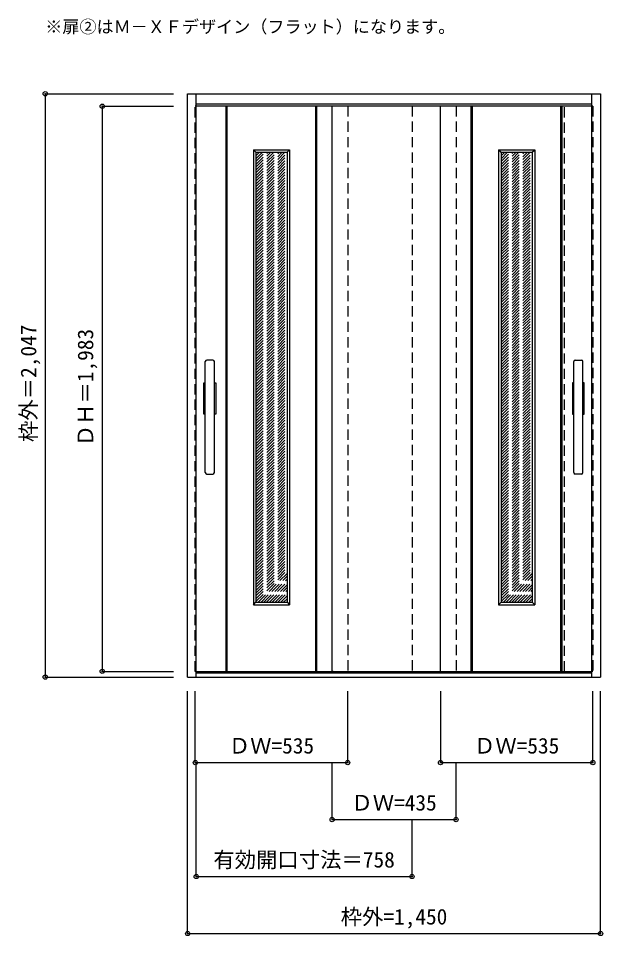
# Model space of a CAD drawing. Units: millimetres, scale not verified. Extents: x -1290 to 762, y -1849 to 1370.
import ezdxf
from ezdxf.enums import TextEntityAlignment as Align

# ---------------------------------------------------------------- set-up
doc = ezdxf.new("R2010")
doc.units = ezdxf.units.MM
doc.header["$LTSCALE"] = 30
doc.header["$PDMODE"] = 32
doc.header["$PDSIZE"] = 15
doc.linetypes.add('DASHED1', pattern=[1.8, 1.2, -0.6])
for name, color, linetype in [('0-0', 4, 'DASHED1'), ('0-1_寸法', 7, 'Continuous'), ('0-2_文字', 7, 'Continuous')]:
    doc.layers.add(name, color=color, linetype=linetype)
doc.styles.add('ＭＳ ゴシック', font='')
doc.styles.get('ＭＳ ゴシック').set_extended_font_data('MS Gothic')

msp = doc.modelspace()

# ---------------------------------------------------------------- linework, layer by layer
at = {"layer": '0-0', "color": 3, "linetype": 'Continuous'}
for p, q in [((-695.62, -941.49), (-695.62, 1105.51)), ((-695.62, 1105.51), (754.38, 1105.51)), ((-665.62, -941.49), (-665.62, 1105.51)), ((724.38, -941.49), (724.38, 1105.51)), ((754.38, 1105.51), (754.38, -941.49)), ((-665.62, 1069.51), (724.38, 1069.51)), ((724.38, 1061.51), (-668.62, 1061.51)), ((-188.12, -921.49), (-188.12, 1061.51)), ((192.38, -921.49), (192.38, 1061.51)), ((-455.62, 900.01), (-455.62, -678.99)), ((405.38, 900.01), (405.38, -678.99)), ((-633.62, -223.99), (-633.62, 166.01)), ((-606.62, 171.01), (-628.62, 171.01)), ((-601.62, -223.99), (-601.62, 166.01)), ((660.38, -223.99), (660.38, 166.01)), ((665.38, 171.01), (687.38, 171.01)), ((692.38, -223.99), (692.38, 166.01)), ((-638.62, -18.99), (-638.62, 91.01)), ((-638.62, 91.01), (-633.62, 91.01)), ((-601.62, 91.01), (-596.62, 91.01)), ((-596.62, 91.01), (-596.62, -18.99)), ((655.38, 91.01), (655.38, -18.99)), ((660.38, 91.01), (655.38, 91.01)), ((697.38, 91.01), (692.38, 91.01)), ((697.38, -18.99), (697.38, 91.01)), ((-633.62, -18.99), (-638.62, -18.99)), ((-596.62, -18.99), (-601.62, -18.99)), ((655.38, -18.99), (660.38, -18.99)), ((692.38, -18.99), (697.38, -18.99)), ((-628.62, -228.99), (-606.62, -228.99)), ((687.38, -228.99), (665.38, -228.99)), ((-455.62, -678.99), (-346.62, -678.99)), ((405.38, -678.99), (514.38, -678.99)), ((-665.62, -921.49), (724.38, -921.49)), ((-665.62, -926.49), (724.38, -926.49)), ((-695.62, -941.49), (-665.62, -941.49)), ((-665.62, -941.49), (724.38, -941.49)), ((724.38, -941.49), (754.38, -941.49))]:
    msp.add_line(p, q, dxfattribs=at)
at = {"layer": '0-0'}
for p, q in [((-668.62, -921.49), (-668.62, 1061.51)), ((-133.62, 1061.51), (-133.62, -921.49)), ((246.88, 1061.51), (246.88, -921.49)), ((727.38, 1061.51), (724.38, 1061.51)), ((727.38, 1061.51), (727.38, -921.49)), ((-455.62, 798.16), (-353.77, 900.01)), ((-455.62, 808.06), (-363.67, 900.01)), ((-455.62, 817.96), (-373.57, 900.01)), ((-455.62, 827.86), (-383.47, 900.01)), ((-455.62, 837.76), (-393.37, 900.01)), ((-455.62, 847.66), (-403.27, 900.01)), ((-455.62, 857.56), (-413.17, 900.01)), ((-455.62, 867.46), (-423.07, 900.01)), ((-455.62, 877.36), (-432.97, 900.01)), ((-455.62, 887.26), (-442.87, 900.01)), ((-455.62, 897.16), (-452.77, 900.01)), ((-455.62, 788.26), (-346.62, 897.26)), ((-455.62, 778.36), (-346.62, 887.36)), ((-455.62, 768.46), (-346.62, 877.46)), ((405.38, 798.16), (507.23, 900.01)), ((405.38, 808.06), (497.33, 900.01)), ((405.38, 817.96), (487.43, 900.01)), ((405.38, 827.86), (477.53, 900.01)), ((405.38, 837.76), (467.63, 900.01)), ((405.38, 847.66), (457.73, 900.01)), ((405.38, 857.56), (447.83, 900.01)), ((405.38, 867.46), (437.93, 900.01)), ((405.38, 877.36), (428.03, 900.01)), ((405.38, 887.26), (418.13, 900.01)), ((405.38, 897.16), (408.23, 900.01)), ((405.38, 788.26), (514.38, 897.26)), ((405.38, 778.36), (514.38, 887.36)), ((405.38, 768.46), (514.38, 877.46)), ((-455.62, 758.56), (-346.62, 867.56)), ((-455.62, 748.66), (-346.62, 857.66)), ((-455.62, 738.76), (-346.62, 847.76)), ((-455.62, 728.86), (-346.62, 837.86)), ((405.38, 758.56), (514.38, 867.56)), ((405.38, 748.66), (514.38, 857.66)), ((405.38, 738.76), (514.38, 847.76)), ((405.38, 728.86), (514.38, 837.86)), ((-455.62, 718.97), (-346.62, 827.97)), ((-455.62, 709.07), (-346.62, 818.07)), ((-455.62, 699.17), (-346.62, 808.17)), ((405.38, 718.97), (514.38, 827.97)), ((405.38, 709.07), (514.38, 818.07)), ((405.38, 699.17), (514.38, 808.17)), ((-455.62, 689.27), (-346.62, 798.27)), ((-455.62, 679.37), (-346.62, 788.37)), ((-455.62, 669.47), (-346.62, 778.47)), ((405.38, 689.27), (514.38, 798.27)), ((405.38, 679.37), (514.38, 788.37)), ((405.38, 669.47), (514.38, 778.47)), ((-455.62, 659.57), (-346.62, 768.57)), ((-455.62, 649.67), (-346.62, 758.67)), ((-455.62, 639.77), (-346.62, 748.77)), ((405.38, 659.57), (514.38, 768.57)), ((405.38, 649.67), (514.38, 758.67)), ((405.38, 639.77), (514.38, 748.77)), ((-455.62, 629.87), (-346.62, 738.87)), ((-455.62, 619.97), (-346.62, 728.97)), ((-455.62, 610.07), (-346.62, 719.07)), ((-455.62, 600.17), (-346.62, 709.17)), ((405.38, 629.87), (514.38, 738.87)), ((405.38, 619.97), (514.38, 728.97)), ((405.38, 610.07), (514.38, 719.07)), ((405.38, 600.17), (514.38, 709.17)), ((-455.62, 590.27), (-346.62, 699.27)), ((-455.62, 580.37), (-346.62, 689.37)), ((-455.62, 570.47), (-346.62, 679.47)), ((405.38, 590.27), (514.38, 699.27)), ((405.38, 580.37), (514.38, 689.37)), ((405.38, 570.47), (514.38, 679.47)), ((-455.62, 560.57), (-346.62, 669.57)), ((-455.62, 550.67), (-346.62, 659.67)), ((-455.62, 540.77), (-346.62, 649.77)), ((405.38, 560.57), (514.38, 669.57)), ((405.38, 550.67), (514.38, 659.67)), ((405.38, 540.77), (514.38, 649.77)), ((-455.62, 530.87), (-346.62, 639.87)), ((-455.62, 520.98), (-346.62, 629.98)), ((-455.62, 511.08), (-346.62, 620.08)), ((405.38, 530.87), (514.38, 639.87)), ((405.38, 520.98), (514.38, 629.98)), ((405.38, 511.08), (514.38, 620.08)), ((-455.62, 501.18), (-346.62, 610.18)), ((-455.62, 491.28), (-346.62, 600.28)), ((-455.62, 481.38), (-346.62, 590.38)), ((-455.62, 471.48), (-346.62, 580.48)), ((405.38, 501.18), (514.38, 610.18)), ((405.38, 491.28), (514.38, 600.28)), ((405.38, 481.38), (514.38, 590.38)), ((405.38, 471.48), (514.38, 580.48)), ((-455.62, 461.58), (-346.62, 570.58)), ((-455.62, 451.68), (-346.62, 560.68)), ((-455.62, 441.78), (-346.62, 550.78)), ((405.38, 461.58), (514.38, 570.58)), ((405.38, 451.68), (514.38, 560.68)), ((405.38, 441.78), (514.38, 550.78)), ((-455.62, 431.88), (-346.62, 540.88)), ((-455.62, 421.98), (-346.62, 530.98)), ((-455.62, 412.08), (-346.62, 521.08)), ((405.38, 431.88), (514.38, 540.88)), ((405.38, 421.98), (514.38, 530.98)), ((405.38, 412.08), (514.38, 521.08)), ((-455.62, 402.18), (-346.62, 511.18)), ((-455.62, 392.28), (-346.62, 501.28)), ((-455.62, 382.38), (-346.62, 491.38)), ((405.38, 402.18), (514.38, 511.18)), ((405.38, 392.28), (514.38, 501.28)), ((405.38, 382.38), (514.38, 491.38)), ((-455.62, 372.48), (-346.62, 481.48)), ((-455.62, 362.58), (-346.62, 471.58)), ((-455.62, 352.68), (-346.62, 461.68)), ((-455.62, 342.78), (-346.62, 451.78)), ((405.38, 372.48), (514.38, 481.48)), ((405.38, 362.58), (514.38, 471.58)), ((405.38, 352.68), (514.38, 461.68)), ((405.38, 342.78), (514.38, 451.78)), ((-455.62, 332.88), (-346.62, 441.88)), ((-455.62, 322.99), (-346.62, 431.99)), ((-455.62, 313.09), (-346.62, 422.09)), ((405.38, 332.88), (514.38, 441.88)), ((405.38, 322.99), (514.38, 431.99)), ((405.38, 313.09), (514.38, 422.09)), ((-455.62, 303.19), (-346.62, 412.19)), ((-455.62, 293.29), (-346.62, 402.29)), ((-455.62, 283.39), (-346.62, 392.39)), ((405.38, 303.19), (514.38, 412.19)), ((405.38, 293.29), (514.38, 402.29)), ((405.38, 283.39), (514.38, 392.39)), ((-455.62, 273.49), (-346.62, 382.49)), ((-455.62, 263.59), (-346.62, 372.59)), ((-455.62, 253.69), (-346.62, 362.69)), ((405.38, 273.49), (514.38, 382.49)), ((405.38, 263.59), (514.38, 372.59)), ((405.38, 253.69), (514.38, 362.69)), ((-455.62, 243.79), (-346.62, 352.79)), ((-455.62, 233.89), (-346.62, 342.89)), ((-455.62, 223.99), (-346.62, 332.99)), ((-455.62, 214.09), (-346.62, 323.09)), ((405.38, 243.79), (514.38, 352.79)), ((405.38, 233.89), (514.38, 342.89)), ((405.38, 223.99), (514.38, 332.99)), ((405.38, 214.09), (514.38, 323.09)), ((-455.62, 204.19), (-346.62, 313.19)), ((-455.62, 194.29), (-346.62, 303.29)), ((-455.62, 184.39), (-346.62, 293.39)), ((405.38, 204.19), (514.38, 313.19)), ((405.38, 194.29), (514.38, 303.29)), ((405.38, 184.39), (514.38, 293.39)), ((-455.62, 174.49), (-346.62, 283.49)), ((-455.62, 164.59), (-346.62, 273.59)), ((-455.62, 154.69), (-346.62, 263.69)), ((405.38, 174.49), (514.38, 283.49)), ((405.38, 164.59), (514.38, 273.59)), ((405.38, 154.69), (514.38, 263.69)), ((-455.62, 144.79), (-346.62, 253.79)), ((-455.62, 134.9), (-346.62, 243.9)), ((-455.62, 125), (-346.62, 234)), ((405.38, 144.79), (514.38, 253.79)), ((405.38, 134.9), (514.38, 243.9)), ((405.38, 125), (514.38, 234)), ((-455.62, 115.1), (-346.62, 224.1)), ((-455.62, 105.2), (-346.62, 214.2)), ((-455.62, 95.3), (-346.62, 204.3)), ((-455.62, 85.4), (-346.62, 194.4)), ((405.38, 115.1), (514.38, 224.1)), ((405.38, 105.2), (514.38, 214.2)), ((405.38, 95.3), (514.38, 204.3)), ((405.38, 85.4), (514.38, 194.4)), ((-455.62, 75.5), (-346.62, 184.5)), ((-455.62, 65.6), (-346.62, 174.6)), ((-455.62, 55.7), (-346.62, 164.7)), ((405.38, 75.5), (514.38, 184.5)), ((405.38, 65.6), (514.38, 174.6)), ((405.38, 55.7), (514.38, 164.7)), ((-455.62, 45.8), (-346.62, 154.8)), ((-455.62, 35.9), (-346.62, 144.9)), ((-455.62, 26), (-346.62, 135)), ((405.38, 45.8), (514.38, 154.8)), ((405.38, 35.9), (514.38, 144.9)), ((405.38, 26), (514.38, 135)), ((-455.62, 16.1), (-346.62, 125.1)), ((-455.62, 6.2), (-346.62, 115.2)), ((-455.62, -3.7), (-346.62, 105.3)), ((405.38, 16.1), (514.38, 125.1)), ((405.38, 6.2), (514.38, 115.2)), ((405.38, -3.7), (514.38, 105.3)), ((-455.62, -13.6), (-346.62, 95.4)), ((-455.62, -23.5), (-346.62, 85.5)), ((-455.62, -33.4), (-346.62, 75.6)), ((-455.62, -43.3), (-346.62, 65.7)), ((405.38, -13.6), (514.38, 95.4)), ((405.38, -23.5), (514.38, 85.5)), ((405.38, -33.4), (514.38, 75.6)), ((405.38, -43.3), (514.38, 65.7)), ((-455.62, -53.2), (-346.62, 55.8)), ((-455.62, -63.09), (-346.62, 45.91)), ((-455.62, -72.99), (-346.62, 36.01)), ((405.38, -53.2), (514.38, 55.8)), ((405.38, -63.09), (514.38, 45.91)), ((405.38, -72.99), (514.38, 36.01)), ((-455.62, -82.89), (-346.62, 26.11)), ((-455.62, -92.79), (-346.62, 16.21)), ((-455.62, -102.69), (-346.62, 6.31)), ((405.38, -82.89), (514.38, 26.11)), ((405.38, -92.79), (514.38, 16.21)), ((405.38, -102.69), (514.38, 6.31)), ((-455.62, -112.59), (-346.62, -3.59)), ((-455.62, -122.49), (-346.62, -13.49)), ((-455.62, -132.39), (-346.62, -23.39)), ((405.38, -112.59), (514.38, -3.59)), ((405.38, -122.49), (514.38, -13.49)), ((405.38, -132.39), (514.38, -23.39)), ((-455.62, -142.29), (-346.62, -33.29)), ((-455.62, -152.19), (-346.62, -43.19)), ((-455.62, -162.09), (-346.62, -53.09)), ((-455.62, -171.99), (-346.62, -62.99)), ((405.38, -142.29), (514.38, -33.29)), ((405.38, -152.19), (514.38, -43.19)), ((405.38, -162.09), (514.38, -53.09)), ((405.38, -171.99), (514.38, -62.99)), ((-455.62, -181.89), (-346.62, -72.89)), ((-455.62, -191.79), (-346.62, -82.79)), ((-455.62, -201.69), (-346.62, -92.69)), ((405.38, -181.89), (514.38, -72.89)), ((405.38, -191.79), (514.38, -82.79)), ((405.38, -201.69), (514.38, -92.69)), ((-455.62, -211.59), (-346.62, -102.59)), ((-455.62, -221.49), (-346.62, -112.49)), ((-455.62, -231.39), (-346.62, -122.39)), ((405.38, -211.59), (514.38, -102.59)), ((405.38, -221.49), (514.38, -112.49)), ((405.38, -231.39), (514.38, -122.39)), ((-455.62, -241.29), (-346.62, -132.29)), ((-455.62, -251.19), (-346.62, -142.19)), ((-455.62, -261.08), (-346.62, -152.08)), ((405.38, -241.29), (514.38, -132.29)), ((405.38, -251.19), (514.38, -142.19)), ((405.38, -261.08), (514.38, -152.08)), ((-455.62, -270.98), (-346.62, -161.98)), ((-455.62, -280.88), (-346.62, -171.88)), ((-455.62, -290.78), (-346.62, -181.78)), ((-455.62, -300.68), (-346.62, -191.68)), ((405.38, -270.98), (514.38, -161.98)), ((405.38, -280.88), (514.38, -171.88)), ((405.38, -290.78), (514.38, -181.78)), ((405.38, -300.68), (514.38, -191.68)), ((-455.62, -310.58), (-346.62, -201.58)), ((-455.62, -320.48), (-346.62, -211.48)), ((-455.62, -330.38), (-346.62, -221.38)), ((405.38, -310.58), (514.38, -201.58)), ((405.38, -320.48), (514.38, -211.48)), ((405.38, -330.38), (514.38, -221.38)), ((-455.62, -340.28), (-346.62, -231.28)), ((-455.62, -350.18), (-346.62, -241.18)), ((-455.62, -360.08), (-346.62, -251.08)), ((405.38, -340.28), (514.38, -231.28)), ((405.38, -350.18), (514.38, -241.18)), ((405.38, -360.08), (514.38, -251.08)), ((-455.62, -369.98), (-346.62, -260.98)), ((-455.62, -379.88), (-346.62, -270.88)), ((-455.62, -389.78), (-346.62, -280.78)), ((405.38, -369.98), (514.38, -260.98)), ((405.38, -379.88), (514.38, -270.88)), ((405.38, -389.78), (514.38, -280.78)), ((-455.62, -399.68), (-346.62, -290.68)), ((-455.62, -409.58), (-346.62, -300.58)), ((-455.62, -419.48), (-346.62, -310.48)), ((-455.62, -429.38), (-346.62, -320.38)), ((405.38, -399.68), (514.38, -290.68)), ((405.38, -409.58), (514.38, -300.58)), ((405.38, -419.48), (514.38, -310.48)), ((405.38, -429.38), (514.38, -320.38)), ((-455.62, -439.28), (-346.62, -330.28)), ((-455.62, -449.18), (-346.62, -340.18)), ((-455.62, -459.07), (-346.62, -350.07)), ((405.38, -439.28), (514.38, -330.28)), ((405.38, -449.18), (514.38, -340.18)), ((405.38, -459.07), (514.38, -350.07)), ((-455.62, -468.97), (-346.62, -359.97)), ((-455.62, -478.87), (-346.62, -369.87)), ((-455.62, -488.77), (-346.62, -379.77)), ((405.38, -468.97), (514.38, -359.97)), ((405.38, -478.87), (514.38, -369.87)), ((405.38, -488.77), (514.38, -379.77)), ((-455.62, -498.67), (-346.62, -389.67)), ((-455.62, -508.57), (-346.62, -399.57)), ((-455.62, -518.47), (-346.62, -409.47)), ((405.38, -498.67), (514.38, -389.67)), ((405.38, -508.57), (514.38, -399.57)), ((405.38, -518.47), (514.38, -409.47)), ((-455.62, -528.37), (-346.62, -419.37)), ((-455.62, -538.27), (-346.62, -429.27)), ((-455.62, -548.17), (-346.62, -439.17)), ((-455.62, -558.07), (-346.62, -449.07)), ((405.38, -528.37), (514.38, -419.37)), ((405.38, -538.27), (514.38, -429.27)), ((405.38, -548.17), (514.38, -439.17)), ((405.38, -558.07), (514.38, -449.07)), ((-455.62, -567.97), (-346.62, -458.97)), ((-455.62, -577.87), (-346.62, -468.87)), ((-455.62, -587.77), (-346.62, -478.77)), ((405.38, -567.97), (514.38, -458.97)), ((405.38, -577.87), (514.38, -468.87)), ((405.38, -587.77), (514.38, -478.77)), ((-455.62, -597.67), (-346.62, -488.67)), ((-455.62, -607.57), (-346.62, -498.57)), ((-455.62, -617.47), (-346.62, -508.47)), ((405.38, -597.67), (514.38, -488.67)), ((405.38, -607.57), (514.38, -498.57)), ((405.38, -617.47), (514.38, -508.47)), ((-455.62, -627.37), (-346.62, -518.37)), ((-455.62, -637.27), (-346.62, -528.27)), ((-455.62, -647.17), (-346.62, -538.17)), ((405.38, -627.37), (514.38, -518.37)), ((405.38, -637.27), (514.38, -528.27)), ((405.38, -647.17), (514.38, -538.17)), ((-455.62, -657.06), (-346.62, -548.06)), ((-455.62, -666.96), (-346.62, -557.96)), ((-455.62, -676.86), (-346.62, -567.86)), ((-447.85, -678.99), (-346.62, -577.76)), ((405.38, -657.06), (514.38, -548.06)), ((405.38, -666.96), (514.38, -557.96)), ((405.38, -676.86), (514.38, -567.86)), ((413.15, -678.99), (514.38, -577.76)), ((-437.95, -678.99), (-346.62, -587.66)), ((-428.05, -678.99), (-346.62, -597.56)), ((-418.15, -678.99), (-346.62, -607.46)), ((423.05, -678.99), (514.38, -587.66)), ((432.95, -678.99), (514.38, -597.56)), ((442.85, -678.99), (514.38, -607.46)), ((-408.25, -678.99), (-346.62, -617.36)), ((-398.35, -678.99), (-346.62, -627.26)), ((-388.45, -678.99), (-346.62, -637.16)), ((452.75, -678.99), (514.38, -617.36)), ((462.65, -678.99), (514.38, -627.26)), ((472.55, -678.99), (514.38, -637.16)), ((-378.55, -678.99), (-346.62, -647.06)), ((-368.65, -678.99), (-346.62, -656.96)), ((-358.75, -678.99), (-346.62, -666.86)), ((482.45, -678.99), (514.38, -647.06)), ((492.35, -678.99), (514.38, -656.96)), ((502.25, -678.99), (514.38, -666.86)), ((-665.62, -921.49), (-668.62, -921.49)), ((-185.12, -921.49), (-188.12, -921.49)), ((727.38, -921.49), (724.38, -921.49))]:
    msp.add_line(p, q, dxfattribs=at)
at = {"layer": '0-0', "color": 7, "linetype": 'Continuous'}
for p, q in [((-560.62, -921.49), (-560.62, 1061.51)), ((-556.62, -921.49), (-556.62, 1061.51)), ((-245.62, -921.28), (-245.62, 1061.72)), ((-241.62, -921.28), (-241.62, 1061.72)), ((300.38, -921.49), (300.38, 1061.51)), ((304.38, -921.49), (304.38, 1061.51)), ((615.38, -921.28), (615.38, 1061.72)), ((619.38, -921.28), (619.38, 1061.72)), ((-464.62, 909.01), (-337.62, 909.01)), ((-464.62, 909.01), (-455.62, 900.01)), ((-346.62, 900.01), (-337.62, 909.01)), ((-337.62, 909.01), (-337.62, -687.99)), ((396.38, 909.01), (523.38, 909.01)), ((396.38, 909.01), (405.38, 900.01)), ((514.38, 900.01), (523.38, 909.01)), ((523.38, 909.01), (523.38, -687.99)), ((-464.62, -687.99), (-455.62, -678.99)), ((-346.62, -678.99), (-337.62, -687.99)), ((396.38, -687.99), (405.38, -678.99)), ((514.38, -678.99), (523.38, -687.99))]:
    msp.add_line(p, q, dxfattribs=at)
at = {"layer": '0-0', "color": 3}
msp.add_lwpolyline([(92.38, -921.49), (627.38, -921.49), (627.38, 1061.51), (92.38, 1061.51)], close=True, dxfattribs=at)
at = {"layer": '0-0', "color": 7, "linetype": 'Continuous'}
for points in [[(-464.62, 909.01), (-464.62, -687.99), (-337.62, -687.99)], [(396.38, 909.01), (396.38, -687.99), (523.38, -687.99)]]:
    msp.add_lwpolyline(points, dxfattribs=at)
at = {"layer": '0-0', "color": 3, "linetype": 'Continuous'}
for points in [[(-455.62, 900.01), (-346.62, 900.01), (-346.62, -678.99)], [(405.38, 900.01), (514.38, 900.01), (514.38, -678.99)]]:
    msp.add_lwpolyline(points, dxfattribs=at)
for centre, start, end in [((-628.62, 166.01), 90, 180), ((-606.62, 166.01), 0, 90), ((665.38, 166.01), 90, 180), ((687.38, 166.01), 0, 90), ((-628.62, -223.99), 180, 270), ((-606.62, -223.99), 270, 0), ((665.38, -223.99), 180, 270), ((687.38, -223.99), 270, 0)]:
    msp.add_arc(centre, 5, start, end, dxfattribs=at)
at = {"layer": '0-1_寸法', "color": 4}
for p, q in [((-1195.62, 1105.51), (-1195.62, -941.49)), ((-1195.62, 1105.51), (-745.62, 1105.51)), ((-995.62, 1061.51), (-995.62, -921.49)), ((-995.62, 1061.51), (-745.62, 1061.51)), ((-995.62, -921.49), (-745.62, -921.49)), ((-1195.62, -941.49), (-745.62, -941.49)), ((-695.62, -1841.49), (-695.62, -991.49)), ((-668.62, -1241.49), (-668.62, -991.49)), ((192.38, -991.49), (192.38, -1241.49)), ((727.38, -1241.49), (727.38, -991.49)), ((-665.62, -1641.49), (-665.62, -1241.49)), ((-188.12, -1441.49), (-188.12, -1241.49)), ((192.38, -1241.49), (727.38, -1241.49)), ((246.88, -1441.49), (246.88, -1241.49)), ((-188.12, -1441.49), (246.88, -1441.49)), ((92.38, -1641.49), (92.38, -1441.49)), ((-665.62, -1641.49), (92.38, -1641.49))]:
    msp.add_line(p, q, dxfattribs=at)
for points in [[(-695.62, -1841.49), (754.38, -1841.49), (754.38, -991.49)], [(-668.62, -1241.49), (-133.62, -1241.49), (-133.62, -991.49)]]:
    msp.add_lwpolyline(points, dxfattribs=at)
at = {"layer": '0-1_寸法'}
for p in [(-1195.62, 1105.51), (-995.62, 1061.51), (-995.62, -921.49), (-1195.62, -941.49), (-668.62, -1241.49), (-133.62, -1241.49), (192.38, -1241.49), (727.38, -1241.49), (-188.12, -1441.49), (246.88, -1441.49), (-665.62, -1641.49), (92.38, -1641.49), (-695.62, -1841.49), (754.38, -1841.49)]:
    msp.add_point(p, dxfattribs=at)

# ---------------------------------------------------------------- texts
at = {"layer": '0-1_寸法', "style": 'ＭＳ ゴシック'}
for s, p in [('枠外＝2,047', (-1210.62, -116.74)), ('ＤＨ＝1,983', (-1010.62, -131.74))]:
    msp.add_text(s, height=54.99, rotation=90, dxfattribs=at).set_placement(p, align=Align.BOTTOM_LEFT)
for s, p in [('ＤＷ=535', (-551.12, -1226.49)), ('ＤＷ=535', (309.88, -1226.49)), ('ＤＷ=435', (-120.62, -1426.49)), ('有効開口寸法＝758', (-605.37, -1626.49)), ('枠外=1,450', (-158.12, -1826.49))]:
    msp.add_text(s, height=54.99, dxfattribs=at).set_placement(p, align=Align.BOTTOM_LEFT)
at = {"layer": '0-2_文字', "style": 'ＭＳ ゴシック'}
msp.add_text('※扉②はＭ－ＸＦデザイン（フラット）になります。', height=43.99, dxfattribs=at).set_placement((-1195.62, 1305.51), align=Align.BOTTOM_LEFT)

doc.saveas('drawing.dxf')
